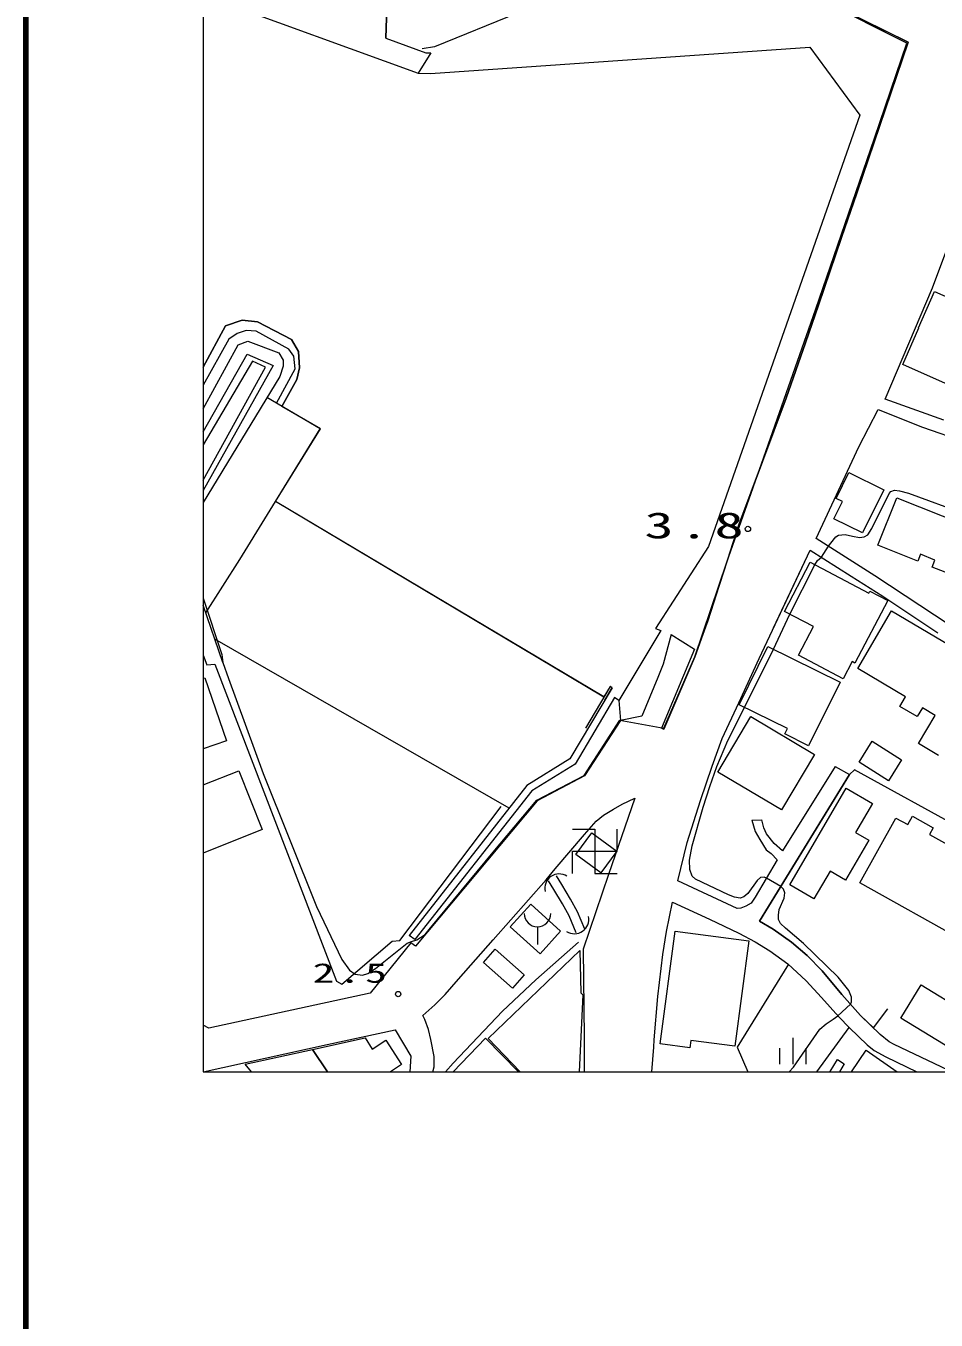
# Model space of a CAD drawing. Units: millimetres on the paper. Extents: x 20 to 1662, y 20 to 574.
# Drawn here: x 20 to 45.65, y 99 to 135.47 of the extents above; entities that cross this region are included whole.
import ezdxf

# ---------------------------------------------------------------- set-up
doc = ezdxf.new("R2010")
doc.units = ezdxf.units.MM
for name, color, linetype, lineweight in [('D-SUV', 8, 'Continuous', 13), ('D-TTL', 2, 'Continuous', 140), ('D-TTL-LINE', 7, 'Continuous', 13)]:
    doc.layers.add(name, color=color, linetype=linetype, lineweight=lineweight)
doc.styles.add('ＭＳ ゴシック', font='')
doc.styles.get('ＭＳ ゴシック').set_extended_font_data('MS Gothic')

msp = doc.modelspace()

# ---------------------------------------------------------------- linework, layer by layer
at = {"layer": 'D-SUV'}
for p, q in [((30.351, 142.035), (30.147, 135.119)), ((30.147, 135.119), (30.351, 142.035)), ((25, 136.343), (31.055, 134.137)), ((25, 136.343), (31.053, 134.135)), ((44.869, 135.011), (42.115, 136.375)), ((42.115, 136.375), (44.869, 135.011)), ((44.829, 134.983), (42.467, 136.167)), ((33.877, 135.833), (31.517, 134.875)), ((30.147, 135.119), (31.271, 134.709)), ((43.415, 130.751), (44.869, 135.011)), ((44.869, 135.011), (43.415, 130.751)), ((43.915, 132.301), (44.829, 134.983)), ((31.415, 134.709), (31.055, 134.137)), ((31.517, 134.875), (31.171, 134.823)), ((31.271, 134.709), (31.415, 134.709)), ((31.401, 134.125), (42.091, 134.863)), ((31.401, 134.123), (42.091, 134.863)), ((42.091, 134.863), (43.507, 132.955)), ((31.053, 134.135), (31.401, 134.123)), ((31.055, 134.137), (31.401, 134.125)), ((43.507, 132.955), (39.237, 120.799)), ((42.253, 127.467), (43.915, 132.301)), ((42.985, 129.505), (43.415, 130.751)), ((43.415, 130.751), (42.985, 129.505)), ((42.341, 127.597), (42.985, 129.505)), ((42.985, 129.505), (42.341, 127.597)), ((45.555, 128.081), (45.957, 129.163)), ((44.217, 124.953), (45.555, 128.081)), ((45.153, 126.963), (45.605, 127.983)), ((45.605, 127.983), (46.983, 127.373)), ((40.735, 123.131), (42.253, 127.467)), ((41.973, 126.535), (42.341, 127.597)), ((42.341, 127.597), (41.973, 126.533)), ((25.625, 127.017), (25, 125.848)), ((25, 125.846), (25.625, 127.015)), ((26.093, 127.177), (25.625, 127.017)), ((25.625, 127.015), (26.093, 127.175)), ((26.527, 127.131), (26.093, 127.177)), ((26.093, 127.175), (26.527, 127.129)), ((27.487, 126.629), (26.527, 127.131)), ((26.527, 127.129), (27.487, 126.629)), ((44.713, 125.923), (45.169, 126.957)), ((45.169, 126.957), (45.153, 126.963)), ((25.719, 126.635), (25, 125.343)), ((25.957, 126.797), (25.719, 126.635)), ((26.213, 126.881), (25.957, 126.797)), ((25.983, 126.481), (26.259, 126.585)), ((26.487, 126.867), (26.213, 126.881)), ((26.259, 126.585), (27.129, 126.257)), ((27.413, 126.357), (26.487, 126.867)), ((27.487, 126.629), (27.681, 126.293)), ((27.681, 126.293), (27.487, 126.629)), ((25, 124.679), (25.983, 126.481)), ((25, 124.032), (26.235, 126.213)), ((26.235, 126.213), (26.969, 125.895)), ((27.129, 126.257), (27.249, 126.045)), ((27.549, 126.159), (27.413, 126.357)), ((27.681, 126.293), (27.711, 125.829)), ((27.713, 125.829), (27.681, 126.293)), ((41.973, 126.533), (41.427, 124.981)), ((41.429, 124.981), (41.973, 126.535)), ((26.391, 126.019), (25, 123.665)), ((26.969, 125.895), (25, 122.374)), ((25, 122.668), (26.753, 125.849)), ((26.753, 125.849), (26.391, 126.019)), ((27.247, 125.881), (27.155, 125.587)), ((27.249, 126.045), (27.247, 125.881)), ((27.587, 125.801), (27.549, 126.159)), ((27.711, 125.829), (27.641, 125.499)), ((27.641, 125.499), (27.713, 125.829)), ((46.087, 125.319), (44.713, 125.923)), ((27.155, 125.587), (25, 122.041)), ((27.063, 124.835), (27.587, 125.801)), ((27.641, 125.499), (27.217, 124.745)), ((27.217, 124.745), (27.641, 125.499)), ((28.297, 124.117), (26.793, 124.993)), ((28.299, 124.117), (27.217, 124.745)), ((40.093, 121.411), (41.429, 124.981)), ((41.427, 124.981), (40.093, 121.411)), ((45.875, 124.355), (44.217, 124.953)), ((43.479, 123.601), (44.021, 124.655)), ((44.021, 124.655), (45.273, 124.163)), ((26.029, 120.431), (28.297, 124.117)), ((27.035, 122.063), (28.299, 124.117)), ((45.273, 124.163), (46.777, 123.631)), ((42.269, 121.025), (43.479, 123.601)), ((39.753, 120.353), (40.735, 123.131)), ((42.835, 122.151), (43.193, 122.879)), ((43.193, 122.879), (44.179, 122.393)), ((44.179, 122.393), (43.581, 121.179)), ((43.843, 121.307), (44.333, 122.295)), ((44.015, 120.833), (44.549, 122.171)), ((44.333, 122.295), (44.379, 122.347)), ((44.379, 122.347), (44.485, 122.381)), ((44.485, 122.381), (44.623, 122.369)), ((44.549, 122.171), (46.861, 121.249)), ((44.623, 122.369), (44.877, 122.299)), ((44.877, 122.299), (46.853, 121.573)), ((36.289, 116.555), (27.033, 122.063)), ((36.291, 116.557), (27.035, 122.063)), ((42.773, 121.577), (43.013, 122.063)), ((43.013, 122.063), (42.835, 122.151)), ((43.581, 121.179), (42.773, 121.577)), ((40.093, 121.411), (39.223, 118.711)), ((39.225, 118.711), (40.093, 121.411)), ((42.823, 121.067), (42.903, 121.117)), ((42.903, 121.117), (43.095, 121.135)), ((43.095, 121.135), (43.295, 121.089)), ((43.295, 121.089), (43.493, 121.049)), ((43.629, 121.067), (43.731, 121.129)), ((43.731, 121.129), (43.843, 121.307)), ((39.237, 120.799), (37.749, 118.487)), ((43.923, 119.971), (42.269, 121.025)), ((42.419, 120.495), (42.617, 120.803)), ((42.617, 120.803), (42.687, 120.891)), ((42.687, 120.891), (42.823, 121.067)), ((43.493, 121.049), (43.629, 121.067)), ((45.141, 120.383), (44.015, 120.833)), ((25.073, 118.925), (26.029, 120.431)), ((38.853, 117.687), (39.753, 120.353)), ((40.667, 117.645), (42.105, 120.693)), ((41.071, 118.503), (42.105, 120.693)), ((41.381, 118.969), (42.107, 120.353)), ((42.105, 120.693), (43.263, 119.965)), ((42.105, 120.693), (43.263, 119.965)), ((42.107, 120.353), (43.761, 119.487)), ((42.239, 120.285), (42.309, 120.407)), ((42.309, 120.407), (42.419, 120.495)), ((45.217, 120.577), (45.141, 120.383)), ((45.619, 120.415), (45.217, 120.577)), ((45.541, 120.217), (45.619, 120.415)), ((41.527, 118.891), (42.239, 120.285)), ((46.029, 120.023), (45.541, 120.217)), ((43.263, 119.965), (44.149, 119.399)), ((43.263, 119.965), (44.149, 119.399)), ((47.869, 117.369), (43.923, 119.971)), ((25, 119.34), (25.519, 117.757)), ((44.291, 119.275), (43.367, 117.511)), ((43.761, 119.487), (43.789, 119.539)), ((43.789, 119.539), (44.291, 119.275)), ((44.149, 119.399), (45.703, 118.365)), ((44.149, 119.399), (45.703, 118.365)), ((25.553, 117.533), (25, 119.141)), ((41.069, 117.901), (41.527, 118.891)), ((42.195, 118.541), (41.381, 118.969)), ((43.443, 117.363), (44.399, 118.981)), ((44.399, 118.981), (46.537, 117.715)), ((38.853, 117.687), (39.225, 118.711)), ((39.223, 118.711), (38.853, 117.687)), ((41.773, 117.735), (42.195, 118.541)), ((33.619, 113.427), (25.329, 118.183)), ((37.895, 118.431), (36.713, 116.461)), ((37.749, 118.487), (37.895, 118.431)), ((38.185, 118.315), (37.957, 117.481)), ((38.185, 118.315), (38.845, 117.905)), ((38.845, 117.905), (37.917, 115.675)), ((40.101, 116.339), (40.913, 117.977)), ((40.257, 116.263), (41.069, 117.901)), ((40.913, 117.977), (42.945, 116.971)), ((25, 117.732), (25.103, 117.459)), ((25.103, 117.459), (25.329, 117.483)), ((25.329, 117.483), (28.755, 108.553)), ((25.519, 117.757), (25.553, 117.533)), ((25.553, 117.533), (25.707, 117.077)), ((37.957, 117.481), (37.807, 117.105)), ((38.853, 117.687), (37.979, 115.651)), ((37.979, 115.679), (38.853, 117.687)), ((37.981, 115.651), (38.853, 117.687)), ((40.097, 116.397), (40.667, 117.645)), ((43.033, 117.073), (41.773, 117.735)), ((43.285, 117.555), (43.033, 117.073)), ((43.367, 117.511), (43.285, 117.555)), ((25, 117.08), (25.043, 117.095)), ((25.043, 117.095), (25.655, 115.323)), ((25.707, 117.077), (26.689, 114.401)), ((37.807, 117.105), (37.359, 116.013)), ((44.793, 116.565), (43.443, 117.363)), ((36.521, 116.819), (35.333, 114.813)), ((36.465, 116.853), (35.771, 115.681)), ((36.463, 116.855), (36.291, 116.557)), ((36.315, 116.471), (36.521, 116.819)), ((36.525, 116.821), (36.463, 116.855)), ((36.521, 116.819), (36.465, 116.853)), ((42.945, 116.971), (42.061, 115.185)), ((36.589, 116.541), (35.481, 114.667)), ((36.713, 116.461), (36.589, 116.541)), ((36.713, 116.461), (36.761, 115.899)), ((39.627, 115.391), (40.097, 116.397)), ((41.461, 115.667), (40.101, 116.339)), ((44.633, 116.293), (44.793, 116.565)), ((37.359, 116.013), (36.761, 115.899)), ((39.505, 114.443), (40.433, 116.003)), ((39.783, 115.327), (40.257, 116.263)), ((40.433, 116.003), (42.229, 114.935)), ((45.121, 116.005), (44.633, 116.293)), ((45.267, 116.251), (45.121, 116.005)), ((45.159, 115.245), (45.629, 116.037)), ((45.629, 116.037), (45.267, 116.251)), ((35.735, 114.343), (36.743, 115.903)), ((36.761, 115.899), (35.745, 114.331)), ((36.761, 115.899), (35.745, 114.331)), ((36.743, 115.903), (37.979, 115.679)), ((37.917, 115.675), (37.981, 115.651)), ((41.389, 115.519), (41.461, 115.667)), ((25.655, 115.323), (25, 115.096)), ((39.341, 114.607), (39.627, 115.391)), ((39.477, 114.601), (39.783, 115.327)), ((42.061, 115.185), (41.389, 115.519)), ((43.481, 114.719), (43.853, 115.309)), ((43.853, 115.309), (44.681, 114.787)), ((45.721, 114.913), (45.159, 115.245)), ((42.229, 114.935), (41.299, 113.375)), ((35.333, 114.813), (34.123, 114.067)), ((35.481, 114.667), (34.259, 113.917)), ((39.013, 113.645), (39.341, 114.607)), ((39.281, 114.033), (39.477, 114.601)), ((42.813, 114.597), (41.323, 112.223)), ((42.813, 114.597), (43.217, 114.377)), ((43.351, 114.507), (43.217, 114.377)), ((49.231, 111.267), (43.351, 114.507)), ((44.309, 114.197), (43.481, 114.719)), ((44.681, 114.787), (44.309, 114.197)), ((25, 114.083), (26.005, 114.481)), ((26.005, 114.481), (26.663, 112.819)), ((26.689, 114.401), (28.189, 110.657)), ((34.401, 113.653), (35.735, 114.343)), ((35.745, 114.331), (34.407, 113.629)), ((35.745, 114.331), (34.407, 113.629)), ((41.299, 113.375), (39.505, 114.443)), ((43.217, 114.377), (40.677, 110.245)), ((40.677, 110.245), (43.217, 114.377)), ((34.123, 114.067), (30.801, 109.841)), ((34.259, 113.917), (30.961, 109.721)), ((39.085, 113.453), (39.281, 114.033)), ((41.531, 111.265), (43.121, 113.987)), ((43.121, 113.987), (43.861, 113.553)), ((30.541, 109.699), (33.399, 113.473)), ((33.171, 112.187), (34.401, 113.653)), ((34.407, 113.629), (33.691, 112.763)), ((34.407, 113.629), (33.691, 112.763)), ((37.159, 113.705), (36.423, 111.555)), ((36.559, 113.401), (36.805, 113.539)), ((36.805, 113.539), (37.159, 113.705)), ((38.641, 112.453), (39.013, 113.645)), ((38.775, 112.359), (39.085, 113.453)), ((43.861, 113.553), (43.385, 112.739)), ((35.745, 112.685), (36.069, 113.057)), ((36.069, 113.057), (36.275, 113.225)), ((36.275, 113.225), (36.559, 113.401)), ((40.459, 113.087), (40.743, 113.097)), ((40.459, 113.087), (40.557, 112.769)), ((40.797, 112.867), (40.743, 113.097)), ((43.501, 111.319), (44.521, 113.147)), ((44.521, 113.147), (44.853, 112.963)), ((44.853, 112.963), (44.987, 113.201)), ((44.987, 113.201), (45.573, 112.873)), ((26.663, 112.819), (25, 112.161)), ((33.691, 112.763), (30.983, 109.539)), ((33.691, 112.763), (31.257, 109.865)), ((34.919, 111.713), (35.745, 112.685)), ((35.41, 112.834), (36.035, 112.834)), ((35.501, 112.117), (35.955, 112.733)), ((35.955, 112.733), (36.657, 112.217)), ((36.035, 112.834), (36.035, 111.584)), ((36.66, 112.209), (36.66, 112.834)), ((40.557, 112.769), (40.689, 112.539)), ((40.875, 112.703), (40.797, 112.867)), ((41.093, 112.431), (40.875, 112.703)), ((43.385, 112.739), (43.757, 112.521)), ((45.573, 112.873), (45.467, 112.683)), ((45.467, 112.683), (47.919, 111.317)), ((38.379, 111.381), (38.641, 112.453)), ((38.707, 111.957), (38.775, 112.359)), ((40.689, 112.539), (40.863, 112.255)), ((41.323, 112.223), (41.093, 112.431)), ((43.757, 112.521), (43.101, 111.397)), ((31.365, 110.003), (33.171, 112.187)), ((35.41, 111.584), (35.41, 112.209)), ((35.41, 112.209), (36.66, 112.209)), ((36.201, 111.599), (35.501, 112.117)), ((36.657, 112.217), (36.201, 111.599)), ((38.717, 111.701), (38.707, 111.957)), ((41.171, 111.971), (40.557, 110.921)), ((40.863, 112.255), (41.005, 112.145)), ((41.005, 112.145), (41.171, 111.971)), ((34.663, 111.409), (34.919, 111.713)), ((38.781, 111.513), (38.717, 111.701)), ((42.665, 111.653), (42.207, 110.871)), ((43.101, 111.397), (42.665, 111.653)), ((33.169, 109.715), (34.663, 111.409)), ((34.877, 111.137), (34.733, 111.381)), ((35.103, 111.273), (34.959, 111.515)), ((35.353, 110.863), (35.103, 111.273)), ((36.423, 111.555), (35.705, 109.451)), ((36.035, 111.584), (36.66, 111.584)), ((40.043, 110.593), (38.379, 111.381)), ((38.877, 111.423), (38.781, 111.513)), ((39.799, 110.981), (38.877, 111.423)), ((40.609, 111.389), (40.351, 111.017)), ((40.705, 111.473), (40.609, 111.389)), ((40.807, 111.485), (40.705, 111.473)), ((40.869, 111.455), (40.807, 111.485)), ((41.275, 111.217), (40.869, 111.455)), ((42.207, 110.871), (41.531, 111.265)), ((46.967, 109.387), (43.501, 111.319)), ((35.125, 110.731), (34.877, 111.137)), ((35.547, 110.503), (35.353, 110.863)), ((39.971, 110.917), (39.799, 110.981)), ((40.129, 110.891), (39.971, 110.917)), ((40.233, 110.923), (40.129, 110.891)), ((40.351, 111.017), (40.233, 110.923)), ((40.557, 110.921), (40.437, 110.745)), ((41.235, 110.565), (41.367, 110.885)), ((41.353, 111.147), (41.275, 111.217)), ((41.391, 111.039), (41.353, 111.147)), ((41.367, 110.885), (41.391, 111.039)), ((28.189, 110.657), (28.901, 109.157)), ((33.651, 110.077), (34.231, 110.721)), ((34.231, 110.721), (35.071, 109.963)), ((35.309, 110.389), (35.125, 110.731)), ((35.755, 110.015), (35.547, 110.503)), ((38.051, 109.953), (38.225, 110.775)), ((38.225, 110.775), (39.263, 110.301)), ((40.151, 110.603), (40.043, 110.593)), ((40.295, 110.659), (40.151, 110.603)), ((40.437, 110.745), (40.295, 110.659)), ((41.213, 110.409), (41.235, 110.565)), ((35.511, 109.911), (35.309, 110.389)), ((39.263, 110.301), (40.089, 109.901)), ((40.677, 110.245), (41.061, 110.015)), ((41.061, 110.015), (40.677, 110.245)), ((41.213, 110.285), (41.213, 110.409)), ((41.271, 110.171), (41.213, 110.285)), ((41.405, 110.043), (41.271, 110.171)), ((30.961, 109.721), (30.801, 109.841)), ((31.019, 109.719), (31.257, 109.865)), ((31.257, 109.865), (31.365, 110.003)), ((34.491, 109.319), (33.651, 110.077)), ((34.419, 110.083), (34.419, 109.583)), ((35.071, 109.963), (34.491, 109.319)), ((37.879, 106.785), (38.295, 109.961)), ((37.949, 109.297), (38.051, 109.953)), ((38.295, 109.961), (40.373, 109.687)), ((40.089, 109.901), (40.551, 109.663)), ((41.061, 110.015), (41.575, 109.653)), ((41.575, 109.653), (41.061, 110.015)), ((41.913, 109.609), (41.405, 110.043)), ((28.905, 108.467), (30.321, 109.677)), ((30.847, 109.633), (29.699, 108.215)), ((29.851, 108.905), (30.747, 109.619)), ((30.321, 109.677), (30.541, 109.699)), ((30.747, 109.619), (30.865, 109.669)), ((30.983, 109.539), (30.847, 109.633)), ((30.865, 109.669), (31.019, 109.719)), ((32.195, 108.605), (33.169, 109.715)), ((32.897, 109.077), (33.227, 109.453)), ((33.029, 106.937), (35.609, 109.417)), ((33.227, 109.453), (34.047, 108.731)), ((35.575, 109.647), (34.373, 108.587)), ((35.609, 109.417), (35.637, 108.225)), ((35.705, 109.451), (35.735, 106.963)), ((40.373, 109.687), (39.983, 106.717)), ((40.551, 109.663), (40.965, 109.401)), ((40.965, 109.401), (41.477, 109.039)), ((41.575, 109.653), (42.023, 109.271)), ((42.023, 109.271), (41.575, 109.653)), ((42.895, 108.663), (41.913, 109.609)), ((28.901, 109.157), (29.125, 108.863)), ((33.717, 108.355), (32.897, 109.077)), ((37.811, 108.115), (37.949, 109.297)), ((41.477, 109.039), (41.989, 108.563)), ((42.023, 109.271), (42.439, 108.845)), ((42.439, 108.845), (42.023, 109.271)), ((29.125, 108.863), (29.279, 108.751)), ((29.279, 108.751), (29.491, 108.723)), ((29.491, 108.723), (29.639, 108.767)), ((29.639, 108.767), (29.851, 108.905)), ((34.047, 108.731), (33.717, 108.355)), ((41.489, 109.027), (40.045, 106.689)), ((42.439, 108.845), (42.999, 108.177)), ((42.999, 108.177), (42.439, 108.845)), ((28.755, 108.553), (28.905, 108.467)), ((31.813, 108.173), (32.195, 108.605)), ((34.373, 108.587), (33.429, 107.709)), ((41.989, 108.563), (42.427, 108.089)), ((43.191, 108.285), (42.895, 108.663)), ((44.661, 107.503), (45.231, 108.443)), ((45.231, 108.443), (46.865, 107.451)), ((29.699, 108.215), (25.161, 107.225)), ((31.527, 107.879), (31.813, 108.173)), ((35.693, 108.169), (35.598, 106)), ((35.637, 108.225), (35.693, 108.169)), ((37.703, 106.899), (37.811, 108.115)), ((42.427, 108.089), (42.909, 107.545)), ((42.999, 108.177), (43.523, 107.587)), ((43.523, 107.587), (42.999, 108.177)), ((43.267, 108.099), (43.191, 108.285)), ((43.245, 107.901), (43.267, 107.965)), ((43.267, 107.965), (43.267, 108.099)), ((31.185, 107.585), (31.527, 107.879)), ((31.241, 107.469), (31.185, 107.585)), ((33.429, 107.709), (32.045, 106.241)), ((42.757, 107.475), (42.881, 107.577)), ((42.881, 107.577), (43.245, 107.901)), ((43.523, 107.587), (43.885, 107.239)), ((44.081, 107.051), (43.523, 107.587)), ((43.885, 107.239), (44.297, 107.771)), ((25.161, 107.225), (25, 107.313)), ((31.349, 107.185), (31.241, 107.469)), ((42.296, 106), (43.201, 107.241)), ((42.375, 107.195), (42.551, 107.345)), ((42.551, 107.345), (42.757, 107.475)), ((42.909, 107.545), (43.209, 107.231)), ((43.209, 107.231), (43.709, 106.757)), ((46.297, 106.511), (44.661, 107.503)), ((28.079, 106.625), (29.559, 106.951)), ((28.487, 106.769), (30.405, 107.179)), ((29.559, 106.951), (29.763, 106.637)), ((29.763, 106.637), (30.145, 106.885)), ((30.145, 106.885), (30.589, 106.203)), ((30.405, 107.179), (30.847, 106.433)), ((31.417, 106.911), (31.349, 107.185)), ((31.505, 106.429), (31.417, 106.911)), ((32.038, 106), (32.955, 106.947)), ((32.955, 106.947), (33.886, 106)), ((33.929, 106), (33.029, 106.937)), ((35.735, 106.963), (35.735, 106)), ((37.697, 106.695), (37.703, 106.899)), ((38.743, 106.879), (38.717, 106.675)), ((39.983, 106.717), (38.743, 106.879)), ((41.621, 106.208), (41.621, 106.958)), ((41.631, 106.123), (42.375, 107.195)), ((44.333, 106.843), (44.081, 107.051)), ((25, 106), (28.487, 106.769)), ((26.181, 106.213), (28.079, 106.625)), ((28.499, 106), (28.079, 106.625)), ((28.079, 106.625), (28.499, 106)), ((37.646, 106), (37.697, 106.695)), ((38.717, 106.675), (37.879, 106.785)), ((40.045, 106.689), (40.352, 106)), ((41.246, 106.208), (41.246, 106.658)), ((41.996, 106.208), (41.996, 106.658)), ((43.266, 106), (43.681, 106.605)), ((43.681, 106.605), (44.56, 106)), ((43.709, 106.757), (43.909, 106.595)), ((43.909, 106.595), (44.235, 106.419)), ((44.475, 106.767), (44.333, 106.843)), ((45.995, 106.041), (44.475, 106.767)), ((26.355, 106), (26.181, 106.213)), ((30.589, 106.203), (30.277, 106)), ((30.847, 106.433), (30.818, 106)), ((31.474, 106), (31.505, 106.135)), ((31.505, 106.135), (31.505, 106.429)), ((32.045, 106.241), (31.826, 106)), ((41.508, 106), (41.631, 106.123)), ((42.667, 106.005), (42.875, 106.339)), ((42.875, 106.339), (43.067, 106.219)), ((43.067, 106.219), (42.932, 106)), ((44.235, 106.419), (45.109, 106)), ((42.675, 106), (42.667, 106.005))]:
    msp.add_line(p, q, dxfattribs=at)
for centre in [(40.351, 121.293), (30.493, 108.187)]:
    msp.add_circle(centre, 0.075, dxfattribs=at)
for centre, radius, start, end in [((35.03, 111.165), 0.406, 57.4382, 192.1985), ((34.419, 110.458), 0.375, 180, 0), ((35.461, 110.292), 0.406, 237.1046, 11.8649)]:
    msp.add_arc(centre, radius, start, end, dxfattribs=at)
at = {"layer": 'D-TTL'}
for p, q in [((20, 574), (20, 20)), ((20, 20), (20, 574))]:
    msp.add_line(p, q, dxfattribs=at)
at = {"layer": 'D-TTL-LINE'}
for p, q in [((25, 206), (25, 106)), ((25, 106), (125, 106))]:
    msp.add_line(p, q, dxfattribs=at)

# ---------------------------------------------------------------- texts
at = {"layer": 'D-SUV', "attachment_point": 7, "style": 'ＭＳ ゴシック'}
for s, insert, char_height in [('\\T1.2;\\W1.65;3.8', (37.433, 121.015), 0.7331), ('\\T1.2;\\W1.65;2.5', (28.079, 108.497), 0.5499)]:
    msp.add_mtext(s, dxfattribs=dict(at, insert=insert, char_height=char_height))

doc.saveas('drawing.dxf')
